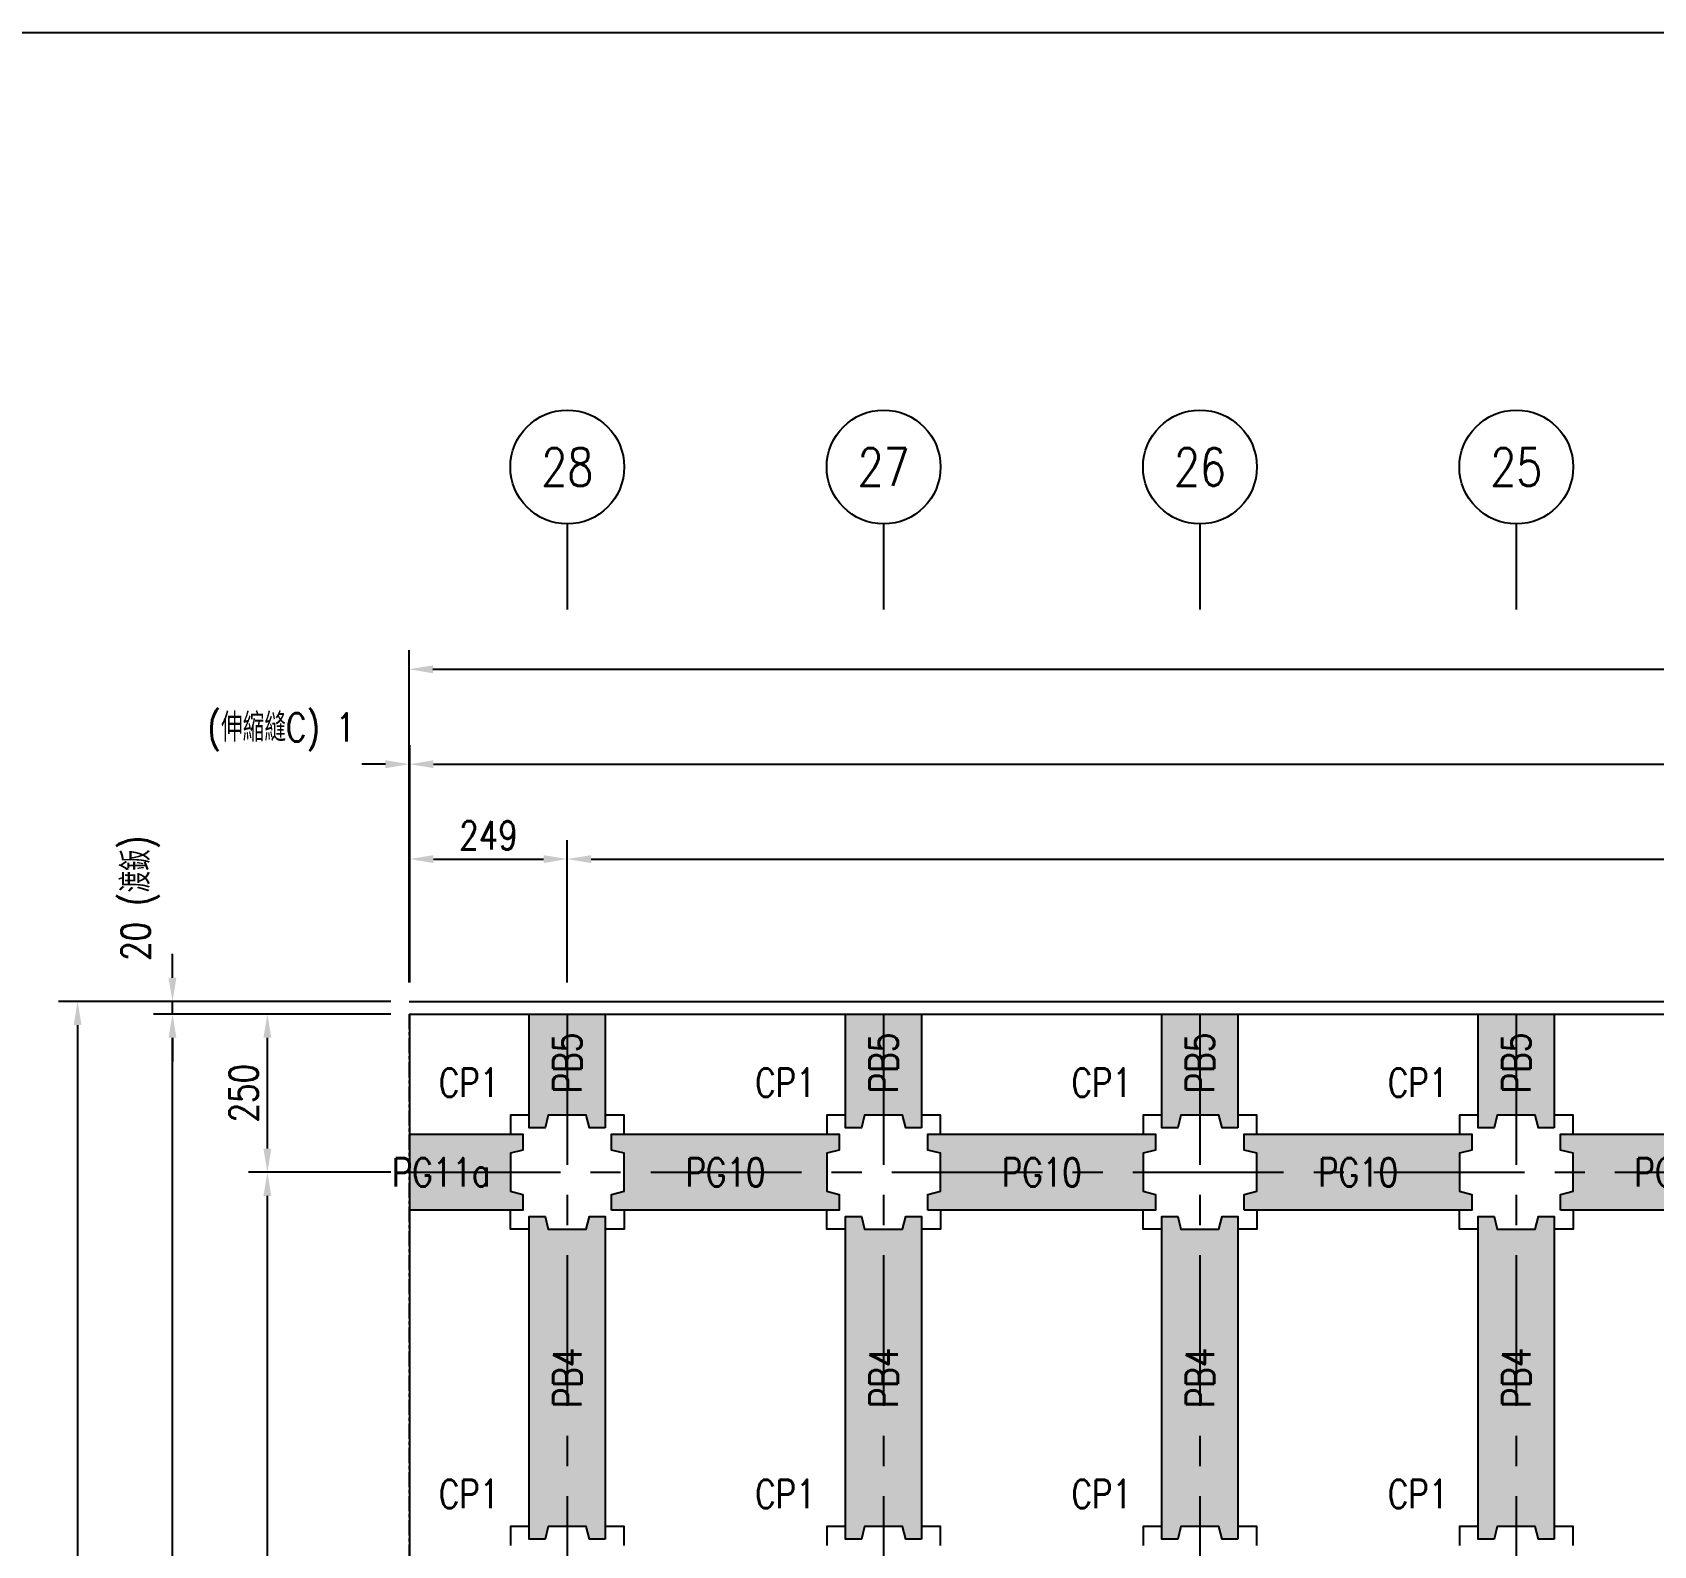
# Model space of a CAD drawing. Extents: x -3697 to 31808, y -9561 to -1274.
# Drawn here: x 14405 to 16967, y -3665 to -1274 of the extents above; entities that cross this region are included whole.
import ezdxf
from ezdxf.enums import TextEntityAlignment as Align

# ---------------------------------------------------------------- set-up
doc = ezdxf.new("R2010")
doc.units = 0
doc.header["$LTSCALE"] = 0.05
doc.linetypes.add('CENTER', pattern=[50.8, 31.75, -6.35, 6.35, -6.35])
doc.linetypes.add('DASHED', pattern=[19.05, 12.7, -6.35])
doc.layers.get('Defpoints').update_dxf_attribs({"linetype": 'CONTINUOUS'})
for name, color, linetype in [('HB_0', 7, 'CONTINUOUS'), ('HB_DIM', 1, 'CONTINUOUS'), ('HB_SYMBOLS', 7, 'CONTINUOUS'), ('場鑄梁', 4, 'CONTINUOUS'), ('場鑄梁_虛線', 4, 'CONTINUOUS'), ('底圖', 7, 'CONTINUOUS'), ('預鑄梁', 7, 'CONTINUOUS'), ('預鑄梁_HATCH', 253, 'CONTINUOUS'), ('預鑄梁_TXT', 2, 'CONTINUOUS'), ('預鑄梁_外緣', 7, 'CONTINUOUS'), ('預鑄樁帽', 6, 'CONTINUOUS'), ('預鑄樁帽_TXT', 2, 'CONTINUOUS')]:
    doc.layers.add(name, color=color, linetype=linetype)
doc.layers.get('預鑄樁帽').off()
doc.styles.get("Standard").update_dxf_attribs({"font": 'ROMANS.shx', "width": 0.8, "bigfont": 'lchinap.shx'})
doc.styles.add('結構平面-V3$0$STANDARD', font='ROMANS', dxfattribs={"width": 0.8, "bigfont": 'LCHINA.shx'})
doc.dimstyles.new('150cm', dxfattribs={"dimscale": 15, "dimtxt": 3, "dimasz": 2.5, "dimexe": 2, "dimexo": 2, "dimgap": 1, "dimtad": 1, "dimdsep": 46, "dimtxsty": 'Standard', "dimcen": 0, "dimclrt": 2, "dimadec": 0, "dimazin": 0, "dimtfac": 1, "dimtix": 1, "dimtmove": 2, "dimatfit": 3, "dimfxl": 0, "dimtolj": 1, "dimtzin": 0, "dimarcsym": 0})

# ---------------------------------------------------------------- blocks, each defined once
blk = doc.blocks.new('*D44')
at = {"layer": 'Defpoints', "color": 0}
for p in [(15250.1, -2580.3), (15001.1, -2805.3), (15250.1, -2805.3)]:
    blk.add_point(p, dxfattribs=at)
at = {"layer": 'HB_DIM', "color": 0, "lineweight": -2}
for p, q in [((15001.1, -2775.3), (15001.1, -2550.3)), ((15250.1, -2775.3), (15250.1, -2550.3)), ((15038.6, -2580.3), (15212.6, -2580.3))]:
    blk.add_line(p, q, dxfattribs=at)
at = {"layer": 'HB_DIM', "color": 0}
for points in [[(15038.6, -2574.1), (15038.6, -2586.6), (15001.1, -2580.3)], [(15212.6, -2574.1), (15212.6, -2586.6), (15250.1, -2580.3)]]:
    blk.add_solid(points, dxfattribs=at)
at = {"layer": 'HB_DIM', "color": 2, "insert": (15125.6, -2542.8), "char_height": 45, "attachment_point": 5}
blk.add_mtext('\\A1;249', dxfattribs=at)
blk = doc.blocks.new('*D45')
at = {"layer": 'Defpoints', "color": 0}
for p in [(19250.1, -2580.3), (15250.1, -2805.3), (19250.1, -2805.3)]:
    blk.add_point(p, dxfattribs=at)
at = {"layer": 'HB_DIM', "color": 0, "lineweight": -2}
for p, q in [((15250.1, -2775.3), (15250.1, -2550.3)), ((19250.1, -2775.3), (19250.1, -2550.3)), ((15287.6, -2580.3), (19212.6, -2580.3))]:
    blk.add_line(p, q, dxfattribs=at)
at = {"layer": 'HB_DIM', "color": 0}
for points in [[(15287.6, -2574.1), (15287.6, -2586.6), (15250.1, -2580.3)], [(19212.6, -2574.1), (19212.6, -2586.6), (19250.1, -2580.3)]]:
    blk.add_solid(points, dxfattribs=at)
at = {"layer": 'HB_DIM', "color": 2, "insert": (17250.1, -2542.8), "char_height": 45, "attachment_point": 5}
blk.add_mtext('\\A1;8@500=4000', dxfattribs=at)
blk = doc.blocks.new('*D47')
at = {"layer": 'Defpoints', "color": 0}
for p in [(19499.1, -2430.3), (15001.1, -2805.3), (19499.1, -2805.3)]:
    blk.add_point(p, dxfattribs=at)
at = {"layer": 'HB_DIM', "color": 0, "lineweight": -2}
for p, q in [((15001.1, -2775.3), (15001.1, -2400.3)), ((19499.1, -2775.3), (19499.1, -2400.3)), ((15038.6, -2430.3), (19461.6, -2430.3))]:
    blk.add_line(p, q, dxfattribs=at)
at = {"layer": 'HB_DIM', "color": 0}
for points in [[(15038.6, -2424.1), (15038.6, -2436.6), (15001.1, -2430.3)], [(19461.6, -2424.1), (19461.6, -2436.6), (19499.1, -2430.3)]]:
    blk.add_solid(points, dxfattribs=at)
at = {"layer": 'HB_DIM', "color": 2, "insert": (17250.1, -2392.8), "char_height": 45, "attachment_point": 5}
blk.add_mtext('\\A1;4498', dxfattribs=at)
blk = doc.blocks.new('*D49')
at = {"layer": 'Defpoints', "color": 0}
for p in [(15000.1, -2430.3), (15000.1, -2805.3), (15001.1, -2805.3)]:
    blk.add_point(p, dxfattribs=at)
at = {"layer": 'HB_DIM', "color": 0, "lineweight": -2}
for p, q in [((15000.1, -2775.3), (15000.1, -2400.3)), ((15001.1, -2775.3), (15001.1, -2400.3)), ((14962.6, -2430.3), (14925.1, -2430.3)), ((15001.1, -2430.3), (15000.1, -2430.3)), ((15038.6, -2430.3), (15076.1, -2430.3))]:
    blk.add_line(p, q, dxfattribs=at)
at = {"layer": 'HB_DIM', "color": 0}
for points in [[(14962.6, -2424.1), (14962.6, -2436.6), (15000.1, -2430.3)], [(15038.6, -2424.1), (15038.6, -2436.6), (15001.1, -2430.3)]]:
    blk.add_solid(points, dxfattribs=at)
at = {"layer": 'HB_DIM', "color": 2, "insert": (14798.2, -2379.7), "char_height": 45, "attachment_point": 5}
blk.add_mtext('\\A1;(伸縮縫C) 1', dxfattribs=at)
blk = doc.blocks.new('*D50')
at = {"layer": 'Defpoints', "color": 0}
for p in [(19500.1, -2280.3), (15000.1, -2805.3), (19500.1, -2805.3)]:
    blk.add_point(p, dxfattribs=at)
at = {"layer": 'HB_DIM', "color": 0, "lineweight": -2}
for p, q in [((15000.1, -2775.3), (15000.1, -2250.3)), ((19500.1, -2775.3), (19500.1, -2250.3)), ((15037.6, -2280.3), (19462.6, -2280.3))]:
    blk.add_line(p, q, dxfattribs=at)
at = {"layer": 'HB_DIM', "color": 0}
for points in [[(15037.6, -2274.1), (15037.6, -2286.6), (15000.1, -2280.3)], [(19462.6, -2274.1), (19462.6, -2286.6), (19500.1, -2280.3)]]:
    blk.add_solid(points, dxfattribs=at)
at = {"layer": 'HB_DIM', "color": 2, "insert": (17250.1, -2242.8), "char_height": 45, "attachment_point": 5}
blk.add_mtext('\\A1;4500', dxfattribs=at)
blk = doc.blocks.new('*D51')
at = {"layer": 'Defpoints', "color": 0}
for p in [(14776.1, -3075.3), (15001.1, -3075.3), (15001.1, -5675.3)]:
    blk.add_point(p, dxfattribs=at)
at = {"layer": 'HB_DIM', "color": 0, "lineweight": -2}
for p, q in [((14971.1, -3075.3), (14746.1, -3075.3)), ((14776.1, -5637.8), (14776.1, -3112.8)), ((14971.1, -5675.3), (14746.1, -5675.3))]:
    blk.add_line(p, q, dxfattribs=at)
at = {"layer": 'HB_DIM', "color": 0}
for points in [[(14769.8, -3112.8), (14782.3, -3112.8), (14776.1, -3075.3)], [(14769.8, -5637.8), (14782.3, -5637.8), (14776.1, -5675.3)]]:
    blk.add_solid(points, dxfattribs=at)
at = {"layer": 'HB_DIM', "color": 2, "insert": (14738.6, -4375.3), "char_height": 45, "attachment_point": 5, "rotation": 90}
blk.add_mtext('\\A1;4@650=2600', dxfattribs=at)
blk = doc.blocks.new('*D52')
at = {"layer": 'Defpoints', "color": 0}
for p in [(14776.1, -2825.3), (15001.1, -2825.3), (15001.1, -3075.3)]:
    blk.add_point(p, dxfattribs=at)
at = {"layer": 'HB_DIM', "color": 0, "lineweight": -2}
for p, q in [((14971.1, -2825.3), (14746.1, -2825.3)), ((14776.1, -3037.8), (14776.1, -2862.8)), ((14971.1, -3075.3), (14746.1, -3075.3))]:
    blk.add_line(p, q, dxfattribs=at)
at = {"layer": 'HB_DIM', "color": 0}
for points in [[(14769.8, -2862.8), (14782.3, -2862.8), (14776.1, -2825.3)], [(14769.8, -3037.8), (14782.3, -3037.8), (14776.1, -3075.3)]]:
    blk.add_solid(points, dxfattribs=at)
at = {"layer": 'HB_DIM', "color": 2, "insert": (14738.6, -2950.3), "char_height": 45, "attachment_point": 5, "rotation": 90}
blk.add_mtext('\\A1;250', dxfattribs=at)
blk = doc.blocks.new('*D53')
at = {"layer": 'Defpoints', "color": 0}
for p in [(14626.1, -2825.3), (15000.1, -2825.3), (15001.1, -5805.3)]:
    blk.add_point(p, dxfattribs=at)
at = {"layer": 'HB_DIM', "color": 0, "lineweight": -2}
for p, q in [((14970.1, -2825.3), (14596.1, -2825.3)), ((14626.1, -5767.8), (14626.1, -2862.8)), ((14971.1, -5805.3), (14596.1, -5805.3))]:
    blk.add_line(p, q, dxfattribs=at)
at = {"layer": 'HB_DIM', "color": 0}
for points in [[(14619.8, -2862.8), (14632.3, -2862.8), (14626.1, -2825.3)], [(14619.8, -5767.8), (14632.3, -5767.8), (14626.1, -5805.3)]]:
    blk.add_solid(points, dxfattribs=at)
at = {"layer": 'HB_DIM', "color": 2, "insert": (14588.6, -4315.3), "char_height": 45, "attachment_point": 5, "rotation": 90}
blk.add_mtext('\\A1;2980', dxfattribs=at)
blk = doc.blocks.new('*D54')
at = {"layer": 'Defpoints', "color": 0}
for p in [(14626.1, -2805.3), (15001.1, -2805.3), (15001.1, -2825.3)]:
    blk.add_point(p, dxfattribs=at)
at = {"layer": 'HB_DIM', "color": 0, "lineweight": -2}
for p, q in [((14626.1, -2767.8), (14626.1, -2730.3)), ((14971.1, -2805.3), (14596.1, -2805.3)), ((14626.1, -2825.3), (14626.1, -2805.3)), ((14971.1, -2825.3), (14596.1, -2825.3)), ((14626.1, -2862.8), (14626.1, -2900.3))]:
    blk.add_line(p, q, dxfattribs=at)
at = {"layer": 'HB_DIM', "color": 0}
for points in [[(14619.8, -2767.8), (14632.3, -2767.8), (14626.1, -2805.3)], [(14619.8, -2862.8), (14632.3, -2862.8), (14626.1, -2825.3)]]:
    blk.add_solid(points, dxfattribs=at)
at = {"layer": 'HB_DIM', "color": 2, "insert": (14575.4, -2642.1), "char_height": 45, "attachment_point": 5, "rotation": 90}
blk.add_mtext('\\A1;20 (渡鈑)', dxfattribs=at)
blk = doc.blocks.new('*D55')
at = {"layer": 'Defpoints', "color": 0}
for p in [(15001.1, -2805.3), (14476.1, -5805.3), (15001.1, -5805.3)]:
    blk.add_point(p, dxfattribs=at)
at = {"layer": 'HB_DIM', "color": 0, "lineweight": -2}
for p, q in [((14971.1, -2805.3), (14446.1, -2805.3)), ((14476.1, -2842.8), (14476.1, -5767.8)), ((14971.1, -5805.3), (14446.1, -5805.3))]:
    blk.add_line(p, q, dxfattribs=at)
at = {"layer": 'HB_DIM', "color": 0}
for points in [[(14469.8, -2842.8), (14482.3, -2842.8), (14476.1, -2805.3)], [(14469.8, -5767.8), (14482.3, -5767.8), (14476.1, -5805.3)]]:
    blk.add_solid(points, dxfattribs=at)
at = {"layer": 'HB_DIM', "color": 2, "insert": (14438.6, -4305.3), "char_height": 45, "attachment_point": 5, "rotation": 90}
blk.add_mtext('\\A1;3000', dxfattribs=at)
blk = doc.blocks.new('gr_t')
at = {"layer": 'HB_SYMBOLS', "color": 4, "linetype": 'Continuous'}
blk.add_line((0, -6), (0, -15), dxfattribs=at)
blk.add_circle((0, 0), 6, dxfattribs=at)
at = {"layer": 'HB_SYMBOLS', "color": 4, "linetype": 'Continuous', "width": 0.8}
blk.add_attdef('A', text='', height=4.5, dxfattribs=at).set_placement((0, 0), align=Align.MIDDLE)
blk = doc.blocks.new('PG10')
at = {"layer": '預鑄梁_HATCH'}
blk.add_hatch(color=256, dxfattribs=at).paths.add_polyline_path([(0, 25), (0, 0), (360, 0), (360, 25), (340, 30), (340, 90), (360, 95), (360, 120), (0, 120), (0, 95), (20, 90), (20, 30)])
at = {"layer": '預鑄梁', "linetype": 'DASHED', "ltscale": 50}
blk.add_lwpolyline([(0, 0), (0, 25), (20, 30), (20, 90), (0, 95), (0, 120), (360, 120), (360, 95), (340, 90), (340, 30), (360, 25), (360, 0), (0, 0)], dxfattribs=at)
at = {"layer": '預鑄梁_外緣'}
blk.add_lwpolyline([(0, 0), (0, 25), (20, 30), (20, 90), (0, 95), (0, 120), (360, 120), (360, 95), (340, 90), (340, 30), (360, 25), (360, 0), (0, 0)], dxfattribs=at)
at = {"layer": '預鑄梁_TXT', "linetype": 'Continuous', "style": '結構平面-V3$0$STANDARD', "width": 0.8}
blk.add_text('PG10', height=45, rotation=0, dxfattribs=at).set_placement((180, 60), align=Align.MIDDLE)
blk = doc.blocks.new('PG11a')
at = {"layer": '預鑄梁_HATCH'}
blk.add_hatch(color=256, dxfattribs=at).paths.add_polyline_path([(0, 120), (0, 0), (179, 0), (179, 25), (159, 30), (159, 90), (179, 95), (179, 120)])
at = {"layer": '預鑄梁', "linetype": 'DASHED', "ltscale": 50}
blk.add_lwpolyline([(0, 0), (0, 120), (179, 120), (179, 95), (159, 90), (159, 30), (179, 25), (179, 0)], close=True, dxfattribs=at)
at = {"layer": '預鑄梁_外緣'}
blk.add_lwpolyline([(0, 0), (0, 120), (179, 120), (179, 95), (159, 90), (159, 30), (179, 25), (179, 0)], close=True, dxfattribs=at)
at = {"layer": '預鑄梁_TXT', "linetype": 'Continuous', "style": '結構平面-V3$0$STANDARD', "width": 0.8}
blk.add_text('PG11a', height=45, rotation=0, dxfattribs=at).set_placement((49.5, 60), align=Align.MIDDLE)
blk = doc.blocks.new('PB4')
at = {"layer": '預鑄梁_HATCH'}
blk.add_hatch(color=256, dxfattribs=at).paths.add_polyline_path([(-25, 0), (0, 0), (0, 510), (-25, 510), (-30, 490), (-90, 490), (-95, 510), (-120, 510), (-120, 0), (-95, 0), (-90, 20), (-30, 20)])
at = {"layer": '預鑄梁', "linetype": 'DASHED', "ltscale": 50}
blk.add_lwpolyline([(0, 0), (-25, 0), (-30, 20), (-90, 20), (-95, 0), (-120, 0), (-120, 510), (-95, 510), (-90, 490), (-30, 490), (-25, 510), (0, 510), (0, 0)], dxfattribs=at)
at = {"layer": '預鑄梁_外緣'}
blk.add_lwpolyline([(0, 0), (-25, 0), (-30, 20), (-90, 20), (-95, 0), (-120, 0), (-120, 510), (-95, 510), (-90, 490), (-30, 490), (-25, 510), (0, 510), (0, 0)], dxfattribs=at)
at = {"layer": '預鑄梁_TXT', "linetype": 'Continuous', "style": '結構平面-V3$0$STANDARD', "width": 0.8}
blk.add_text('PB4', height=45, rotation=90, dxfattribs=at).set_placement((-60, 255), align=Align.MIDDLE)
blk = doc.blocks.new('PB5')
at = {"layer": '預鑄梁_HATCH'}
blk.add_hatch(color=256, dxfattribs=at).paths.add_polyline_path([(0, 180), (-120, 180), (-120, 0), (-95, 0), (-90, 20), (-30, 20), (-25, 0), (0, 0)])
at = {"layer": '預鑄梁', "linetype": 'DASHED', "ltscale": 50}
blk.add_lwpolyline([(0, 0), (-25, 0), (-30, 20), (-90, 20), (-95, 0), (-120, 0), (-120, 180), (0, 180), (0, 0)], dxfattribs=at)
at = {"layer": '預鑄梁_外緣'}
blk.add_lwpolyline([(0, 0), (-25, 0), (-30, 20), (-90, 20), (-95, 0), (-120, 0), (-120, 180), (0, 180), (0, 0)], dxfattribs=at)
at = {"layer": '預鑄梁_TXT', "linetype": 'Continuous', "style": '結構平面-V3$0$STANDARD', "width": 0.8}
blk.add_text('PB5', height=45, rotation=90, dxfattribs=at).set_placement((-60, 102.7), align=Align.MIDDLE)
blk = doc.blocks.new('CP1')
at = {"layer": '預鑄樁帽_TXT', "linetype": 'Continuous', "width": 0.8}
blk.add_text('CP1', height=45, dxfattribs=at).set_placement((-255.3, 241.6), align=Align.MIDDLE)
blk = doc.blocks.new('碼頭結構總配置圖')
at = {"layer": 'Defpoints', "color": 217}
blk.add_lwpolyline([(19972.6, -8226.3), (16980.1, -8226.3), (16980.1, -9561.3), (8137.6, -9561.3), (8137.6, -1273.8), (19972.6, -1273.8)], close=True, dxfattribs=at)
at = {"layer": '場鑄梁'}
for points in [[(15190.1, -2985.3), (15160.1, -2985.3), (15160.1, -3015.3)], [(15340.1, -3015.3), (15340.1, -2985.3), (15310.1, -2985.3)], [(15690.1, -2985.3), (15660.1, -2985.3), (15660.1, -3015.3)], [(15840.1, -3015.3), (15840.1, -2985.3), (15810.1, -2985.3)], [(16190.1, -2985.3), (16160.1, -2985.3), (16160.1, -3015.3)], [(16340.1, -3015.3), (16340.1, -2985.3), (16310.1, -2985.3)], [(16690.1, -2985.3), (16660.1, -2985.3), (16660.1, -3015.3)], [(16840.1, -3015.3), (16840.1, -2985.3), (16810.1, -2985.3)], [(15190.1, -3165.3), (15160.1, -3165.3), (15160.1, -3135.3)], [(15340.1, -3135.3), (15340.1, -3165.3), (15310.1, -3165.3)], [(15690.1, -3165.3), (15660.1, -3165.3), (15660.1, -3135.3)], [(15840.1, -3135.3), (15840.1, -3165.3), (15810.1, -3165.3)], [(16190.1, -3165.3), (16160.1, -3165.3), (16160.1, -3135.3)], [(16340.1, -3135.3), (16340.1, -3165.3), (16310.1, -3165.3)], [(16690.1, -3165.3), (16660.1, -3165.3), (16660.1, -3135.3)], [(16840.1, -3135.3), (16840.1, -3165.3), (16810.1, -3165.3)], [(15190.1, -3635.3), (15160.1, -3635.3), (15160.1, -3665.3)], [(15340.1, -3665.3), (15340.1, -3635.3), (15310.1, -3635.3)], [(15690.1, -3635.3), (15660.1, -3635.3), (15660.1, -3665.3)], [(15840.1, -3665.3), (15840.1, -3635.3), (15810.1, -3635.3)], [(16190.1, -3635.3), (16160.1, -3635.3), (16160.1, -3665.3)], [(16340.1, -3665.3), (16340.1, -3635.3), (16310.1, -3635.3)], [(16690.1, -3635.3), (16660.1, -3635.3), (16660.1, -3665.3)], [(16840.1, -3665.3), (16840.1, -3635.3), (16810.1, -3635.3)]]:
    blk.add_lwpolyline(points, dxfattribs=at)
at = {"layer": '場鑄梁_虛線', "linetype": 'DASHED', "ltscale": 50}
for points in [[(15190.1, -2985.3), (15160.1, -2985.3), (15160.1, -3015.3)], [(15340.1, -3015.3), (15340.1, -2985.3), (15310.1, -2985.3)], [(15690.1, -2985.3), (15660.1, -2985.3), (15660.1, -3015.3)], [(15840.1, -3015.3), (15840.1, -2985.3), (15810.1, -2985.3)], [(16190.1, -2985.3), (16160.1, -2985.3), (16160.1, -3015.3)], [(16340.1, -3015.3), (16340.1, -2985.3), (16310.1, -2985.3)], [(16690.1, -2985.3), (16660.1, -2985.3), (16660.1, -3015.3)], [(16840.1, -3015.3), (16840.1, -2985.3), (16810.1, -2985.3)], [(15190.1, -3165.3), (15160.1, -3165.3), (15160.1, -3135.3)], [(15340.1, -3135.3), (15340.1, -3165.3), (15310.1, -3165.3)], [(15690.1, -3165.3), (15660.1, -3165.3), (15660.1, -3135.3)], [(15840.1, -3135.3), (15840.1, -3165.3), (15810.1, -3165.3)], [(16190.1, -3165.3), (16160.1, -3165.3), (16160.1, -3135.3)], [(16340.1, -3135.3), (16340.1, -3165.3), (16310.1, -3165.3)], [(16690.1, -3165.3), (16660.1, -3165.3), (16660.1, -3135.3)], [(16840.1, -3135.3), (16840.1, -3165.3), (16810.1, -3165.3)], [(15190.1, -3635.3), (15160.1, -3635.3), (15160.1, -3665.3)], [(15340.1, -3665.3), (15340.1, -3635.3), (15310.1, -3635.3)], [(15690.1, -3635.3), (15660.1, -3635.3), (15660.1, -3665.3)], [(15840.1, -3665.3), (15840.1, -3635.3), (15810.1, -3635.3)], [(16190.1, -3635.3), (16160.1, -3635.3), (16160.1, -3665.3)], [(16340.1, -3665.3), (16340.1, -3635.3), (16310.1, -3635.3)], [(16690.1, -3635.3), (16660.1, -3635.3), (16660.1, -3665.3)], [(16840.1, -3665.3), (16840.1, -3635.3), (16810.1, -3635.3)]]:
    blk.add_lwpolyline(points, dxfattribs=at)
at = {"layer": '底圖'}
blk.add_line((15000.1, -2805.3), (19500.1, -2805.3), dxfattribs=at)
at = {"layer": '底圖', "linetype": 'CENTER', "ltscale": 15}
blk.add_line((15000.1, -2825.3), (15000.1, -5805.3), dxfattribs=at)
at = {"layer": '底圖', "color": 252, "linetype": 'CENTER', "ltscale": 150}
for p, q in [((15250.1, -2825.3), (15250.1, -5805.3)), ((15750.1, -2825.3), (15750.1, -5805.3)), ((16250.1, -2825.3), (16250.1, -5805.3)), ((16750.1, -2825.3), (16750.1, -5805.3)), ((15001.1, -3075.3), (19500.1, -3075.3))]:
    blk.add_line(p, q, dxfattribs=at)
at = {"layer": '底圖', "color": 4, "linetype": 'Continuous'}
blk.add_lwpolyline([(19499.1, -2825.3), (19499.1, -5805.3), (15001.1, -5805.3), (15001.1, -2825.3), (19499.1, -2825.3)], dxfattribs=at)
at = {"layer": '底圖'}
ref = blk.add_blockref('gr_t', (15250.1, -1960.6), dxfattribs=dict(at, xscale=15, yscale=15, zscale=15))
ref.add_attrib('A', '28', dxfattribs={"layer": 'HB_SYMBOLS', "color": 4, "linetype": 'Continuous', "height": 60, "width": 0.8}).set_placement((15250.1, -1960.6), align=Align.MIDDLE)
ref = blk.add_blockref('gr_t', (15750.1, -1960.6), dxfattribs=dict(at, xscale=15, yscale=15, zscale=15))
ref.add_attrib('A', '27', dxfattribs={"layer": 'HB_SYMBOLS', "color": 4, "linetype": 'Continuous', "height": 60, "width": 0.8}).set_placement((15750.1, -1960.6), align=Align.MIDDLE)
ref = blk.add_blockref('gr_t', (16250.1, -1960.6), dxfattribs=dict(at, xscale=15, yscale=15, zscale=15))
ref.add_attrib('A', '26', dxfattribs={"layer": 'HB_SYMBOLS', "color": 4, "linetype": 'Continuous', "height": 60, "width": 0.8}).set_placement((16250.1, -1960.6), align=Align.MIDDLE)
ref = blk.add_blockref('gr_t', (16750.1, -1960.6), dxfattribs=dict(at, xscale=15, yscale=15, zscale=15))
ref.add_attrib('A', '25', dxfattribs={"layer": 'HB_SYMBOLS', "color": 4, "linetype": 'Continuous', "height": 60, "width": 0.8}).set_placement((16750.1, -1960.6), align=Align.MIDDLE)
at = {"layer": '預鑄梁'}
for name, p in [('PB5', (15310.1, -3005.3)), ('PB5', (15810.1, -3005.3)), ('PB5', (16310.1, -3005.3)), ('PB5', (16810.1, -3005.3)), ('PG11a', (15001.1, -3135.3)), ('PG10', (15320.1, -3135.3)), ('PG10', (15820.1, -3135.3)), ('PG10', (16320.1, -3135.3)), ('PG10', (16820.1, -3135.3)), ('PB4', (15310.1, -3655.3)), ('PB4', (15810.1, -3655.3)), ('PB4', (16310.1, -3655.3)), ('PB4', (16810.1, -3655.3))]:
    blk.add_blockref(name, p, dxfattribs=at)
at = {"layer": '預鑄樁帽'}
for p in [(15350.1, -3175.3), (15850.1, -3175.3), (16350.1, -3175.3), (16850.1, -3175.3), (15350.1, -3825.3), (15850.1, -3825.3), (16350.1, -3825.3), (16850.1, -3825.3)]:
    blk.add_blockref('CP1', p, dxfattribs=at)

msp = doc.modelspace()

# ---------------------------------------------------------------- block references
at = {"layer": 'HB_0'}
msp.add_blockref('碼頭結構總配置圖', (0, 0), dxfattribs=at)

# ---------------------------------------------------------------- dimensions: what is measured, and where the dimension line sits
at = {"layer": 'HB_DIM'}
for base, p1, p2, picture, middle in [((19500.062, -2280.327), (15000.062, -2805.327), (19500.062, -2805.327), '*D50', (17250.062, -2242.827)), ((19499.062, -2430.327), (15001.062, -2805.327), (19499.062, -2805.327), '*D47', (17250.062, -2392.827)), ((15250.062, -2580.327), (15001.062, -2805.327), (15250.062, -2805.327), '*D44', (15125.562, -2542.827))]:
    dim = msp.add_linear_dim(base=base, p1=p1, p2=p2, dimstyle='150cm', dxfattribs=at)
    dim.commit()
    dim.dimension.update_dxf_attribs({"geometry": picture, "text_midpoint": middle})
dim = msp.add_linear_dim(base=(15000.062, -2430.327), p1=(15001.062, -2805.327), p2=(15000.062, -2805.327), text='(伸縮縫C) <>', dimstyle='150cm', dxfattribs=at)
dim.commit()
dim.dimension.update_dxf_attribs({"geometry": '*D49', "text_midpoint": (14798.188, -2379.702), "dimtype": 160})
dim = msp.add_linear_dim(base=(19250.062, -2580.327), p1=(15250.062, -2805.327), p2=(19250.062, -2805.327), text='8@500=<>', dimstyle='150cm', dxfattribs=at)
dim.commit()
dim.dimension.update_dxf_attribs({"geometry": '*D45', "text_midpoint": (17250.062, -2542.827)})
dim = msp.add_linear_dim(base=(14626.062, -2805.327), p1=(15001.062, -2825.327), p2=(15001.062, -2805.327), angle=90, text='<> (渡鈑)', dimstyle='150cm', dxfattribs=at)
dim.commit()
dim.dimension.update_dxf_attribs({"geometry": '*D54', "text_midpoint": (14575.437, -2642.053), "dimtype": 160})
for base, p1, p2, picture, middle in [((14476.062, -5805.327), (15001.062, -2805.327), (15001.062, -5805.327), '*D55', (14438.562, -4305.327)), ((14626.062, -2825.327), (15001.062, -5805.327), (15000.062, -2825.327), '*D53', (14588.562, -4315.327)), ((14776.062, -2825.327), (15001.062, -3075.327), (15001.062, -2825.327), '*D52', (14738.562, -2950.327))]:
    dim = msp.add_linear_dim(base=base, p1=p1, p2=p2, angle=90, dimstyle='150cm', dxfattribs=at)
    dim.commit()
    dim.dimension.update_dxf_attribs({"geometry": picture, "text_midpoint": middle})
dim = msp.add_linear_dim(base=(14776.062, -3075.327), p1=(15001.062, -5675.327), p2=(15001.062, -3075.327), angle=90, text='4@650=<>', dimstyle='150cm', dxfattribs=at)
dim.commit()
dim.dimension.update_dxf_attribs({"geometry": '*D51', "text_midpoint": (14738.562, -4375.327)})

doc.saveas('drawing.dxf')
